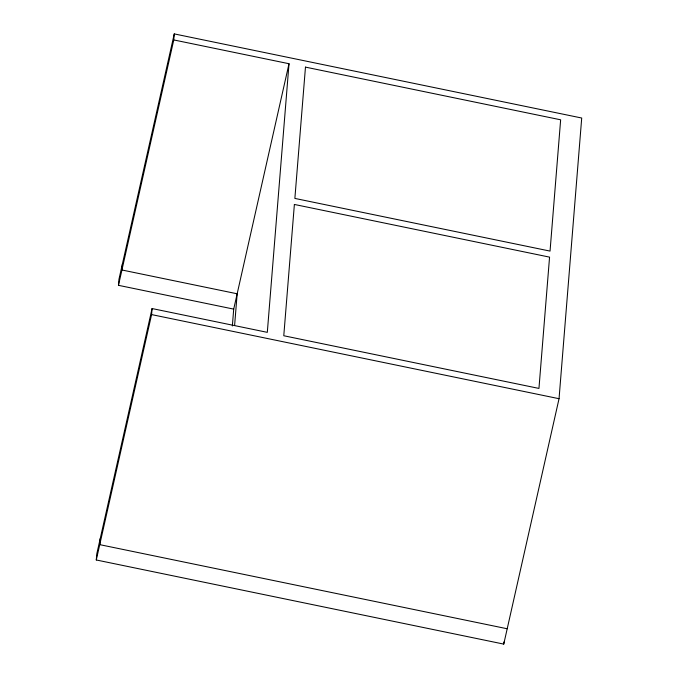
<?xml version="1.0" encoding="UTF-8"?>
<svg xmlns="http://www.w3.org/2000/svg" width="678" height="678" viewBox="0 0 678 678"><rect width="100%" height="100%" fill="white"/><g stroke="black" fill="none" stroke-linecap="round" stroke-linejoin="round"><path stroke-width="1.02" d="M96.284 559.977L96.776 553.943L152.075 308.549L267.31 332.347L289.014 63.724L173.771 39.934L174.254 33.9L581.716 118.023L559.045 398.706L503.746 644.1L96.284 559.977L151.584 314.592L152.075 308.549M232.351 325.974L233.707 309.117L118.472 285.328L118.955 279.294L174.254 33.9M100.225 538.612L99.742 544.646L507.195 628.76M122.413 263.954L121.921 269.988L237.164 293.786L234.613 325.381M503.746 644.1L503.915 641.99M118.472 285.328L173.771 39.934M233.707 309.117L289.014 63.724M151.584 314.592L559.045 398.706M294.379 204.451L283.777 335.746L538.951 388.426L549.561 257.132L294.379 204.451M305.473 67.122L294.871 198.417L550.044 251.097L560.647 119.803L305.473 67.122"/></g></svg>
